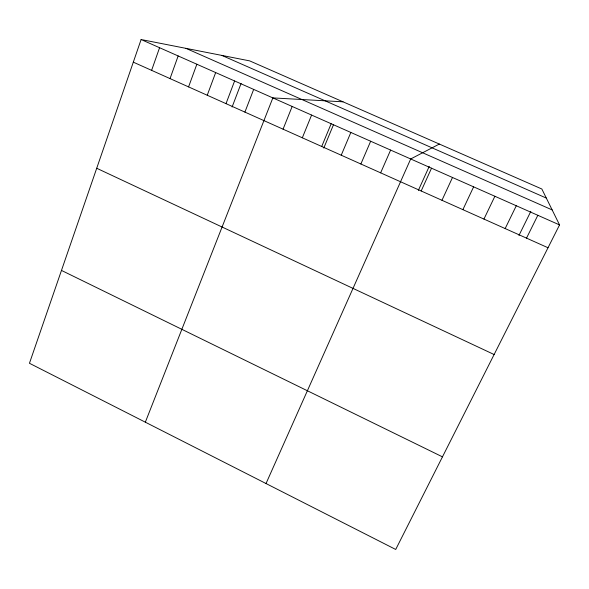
<?xml version="1.0" encoding="UTF-8"?>
<svg xmlns="http://www.w3.org/2000/svg" width="589" height="589" viewBox="0 0 589 589"><rect width="100%" height="100%" fill="white"/><g stroke="black" fill="none" stroke-linecap="round" stroke-linejoin="round"><path stroke-width="0.88" d="M141.11 39.537L29.45 363.273L395.712 549.463L559.55 224.917L541.851 189.01L249.692 60.888L141.11 39.537L559.55 224.917M151.616 70.349L159.575 47.716M170.037 78.595L178.158 55.948M188.576 86.892L196.851 64.23M207.24 95.241L215.67 72.565M226.014 103.642L234.613 80.958M232.095 107.029L241.092 83.439M244.906 112.101L253.675 89.403M145.336 422.188L272.854 97.899L343.026 101.816M283.066 129.175L292.166 106.454M302.326 137.797L311.596 115.069M321.719 146.47L331.158 123.734M323.781 148.067L333.433 124.868M341.23 155.209L350.845 132.451M360.873 163.992L370.665 141.235M380.641 172.842L390.617 150.07M266.022 483.54L410.695 158.971L439.342 144.055M418.352 190.402L429.241 166.356M421.179 190.983L431.523 168.196M441.964 200.282L452.499 177.488M462.888 209.647L473.615 186.846M483.952 219.071L494.878 196.262M505.163 228.569L516.281 205.745M518.961 235.438L530.836 211.348M526.522 238.125L537.838 215.294M221.847 55.41L546.32 198.073M185.947 48.357L552.151 209.905M133.313 62.162L548.02 247.748M96.714 168.263L494.119 354.526M61.477 270.417L442.464 456.85"/></g></svg>
